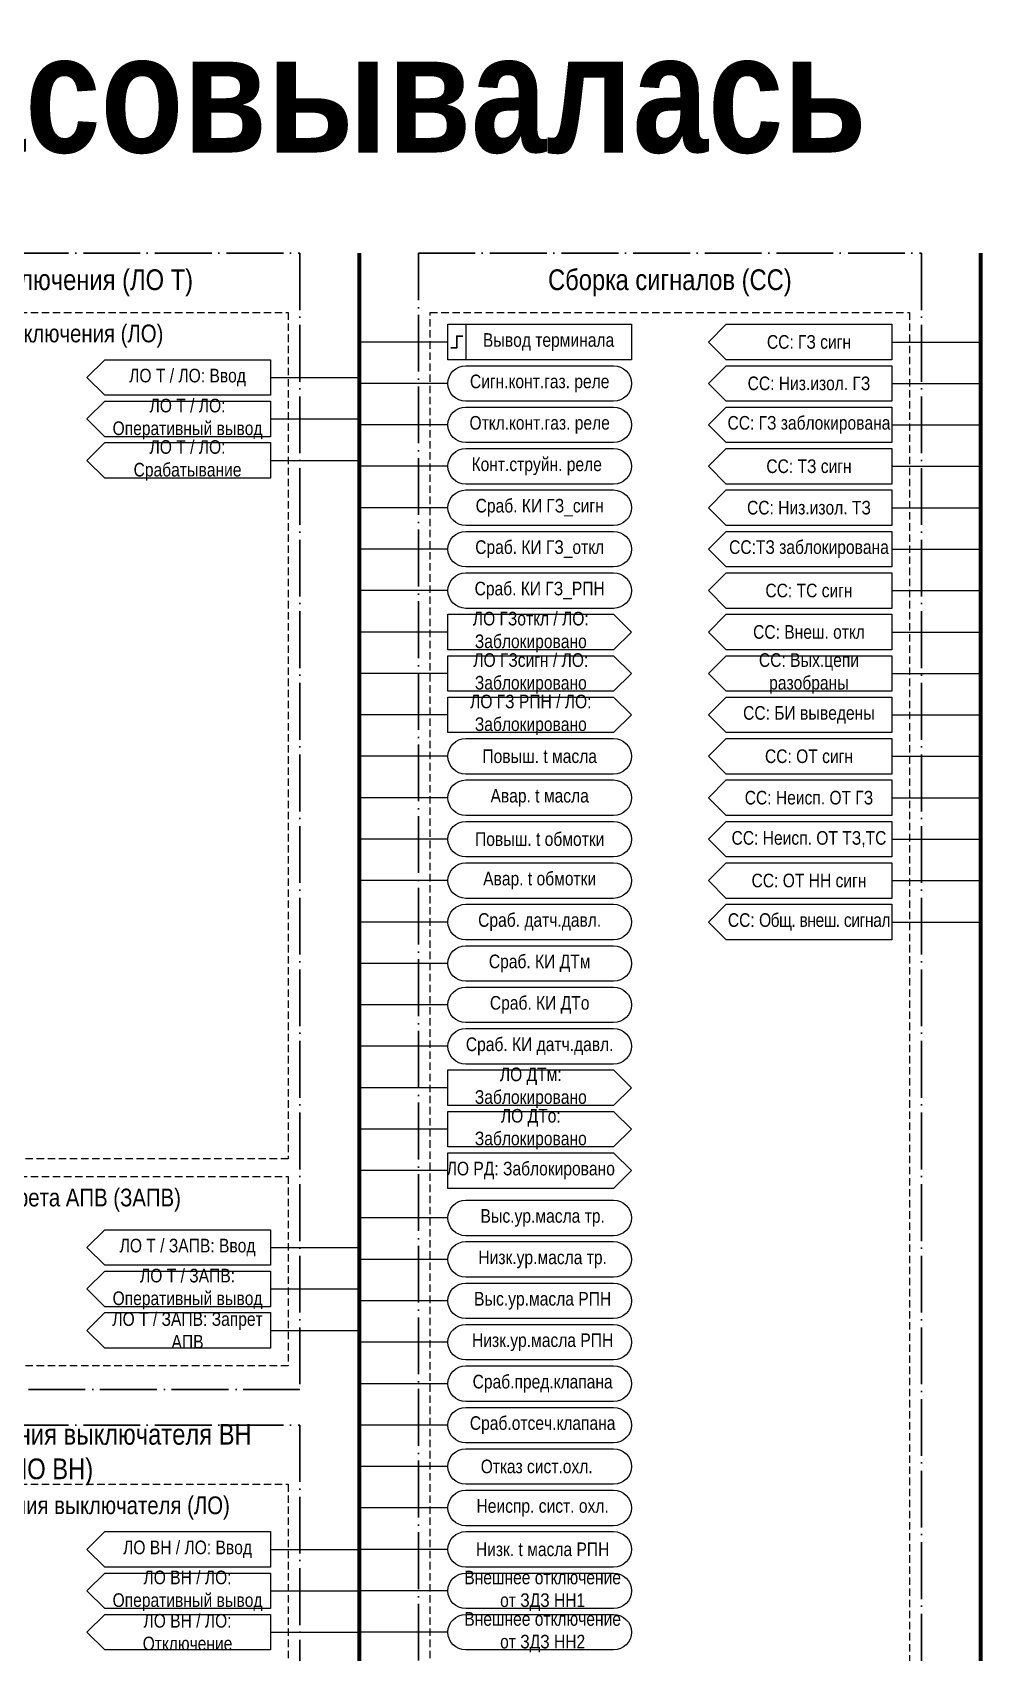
# Model space of a CAD drawing. Header units: millimetres. Extents: x -1143 to 1170, y -154 to 695.
# Drawn here: x -593.2 to -433, y 421.6 to 695.3 of the extents above; entities that cross this region are included whole.
import ezdxf

# ---------------------------------------------------------------- set-up
doc = ezdxf.new("R2010")
doc.units = ezdxf.units.MM
doc.linetypes.add('ACAD_ISO04W100', pattern=[30, 24, -3, 0, -3])
doc.linetypes.add('штриховая2', pattern=[0.375, 0.25, -0.125])
doc.layers.add('TEXT', color=7, linetype='Continuous', lineweight=25)
doc.layers.add('Основная', color=7, linetype='Continuous')
doc.styles.add('2.5_Gost_RD', font='ARIALN.TTF', dxfattribs={"height": 2.5})
doc.styles.add('3.5_Gost_RD', font='ARIALN.TTF', dxfattribs={"height": 3.5})

msp = doc.modelspace()

# ---------------------------------------------------------------- linework, layer by layer
at = {"lineweight": 100, "ltscale": 100}
for p, q in [((-538, 658), (-538, 2)), ((-433, 658), (-433, 2))]:
    msp.add_line(p, q, dxfattribs=at)
at = {"ltscale": 100}
for p, q in [((-523, 643), (-538, 643)), ((-448, 643), (-433, 643)), ((-553, 637), (-538, 637)), ((-523, 636), (-538, 636)), ((-448, 636), (-433, 636)), ((-553, 630), (-538, 630)), ((-523, 629), (-538, 629)), ((-448, 629), (-433, 629)), ((-553, 623), (-538, 623)), ((-523, 622), (-538, 622)), ((-448, 622), (-433, 622)), ((-523, 615), (-538, 615)), ((-448, 615), (-433, 615)), ((-523, 608), (-538, 608)), ((-448, 608), (-433, 608)), ((-523, 601), (-538, 601)), ((-448, 601), (-433, 601)), ((-523, 594), (-538, 594)), ((-448, 594), (-433, 594)), ((-523, 587), (-538, 587)), ((-448, 587), (-433, 587)), ((-523, 580), (-538, 580)), ((-448, 580), (-433, 580)), ((-523, 573), (-538, 573)), ((-448, 573), (-433, 573)), ((-523, 566), (-538, 566)), ((-448, 566), (-433, 566)), ((-523, 559), (-538, 559)), ((-448, 559), (-433, 559)), ((-523, 552), (-538, 552)), ((-448, 552), (-433, 552)), ((-523, 545), (-538, 545)), ((-448, 545), (-433, 545)), ((-523, 538), (-538, 538)), ((-523, 531), (-538, 531)), ((-523, 524), (-538, 524)), ((-523, 517), (-538, 517)), ((-523, 510), (-538, 510)), ((-523, 503), (-538, 503)), ((-581, 493), (-584, 490)), ((-523, 495), (-538, 495)), ((-584, 490), (-581, 487)), ((-553, 490), (-538, 490)), ((-523, 488), (-538, 488)), ((-553, 483), (-538, 483)), ((-523, 481), (-538, 481)), ((-553, 476), (-538, 476)), ((-523, 474), (-538, 474)), ((-523, 467), (-538, 467)), ((-523, 460), (-538, 460)), ((-523, 453), (-538, 453)), ((-523, 446), (-538, 446)), ((-553, 439), (-538, 439)), ((-523, 439), (-538, 439)), ((-553, 432), (-538, 432)), ((-523, 432), (-538, 432)), ((-553, 425), (-538, 425)), ((-523, 425), (-538, 425))]:
    msp.add_line(p, q, dxfattribs=at)
at = {"color": 251, "linetype": 'ACAD_ISO04W100', "lineweight": 30, "ltscale": 0.4, "true_color": 0x58595b}
for points in [[(-633, 658), (-548, 658), (-548, 466), (-633, 466)], [(-528, 658), (-443, 658), (-443, 275), (-528, 275)], [(-633, 460), (-548, 460), (-548, 385), (-633, 385)]]:
    msp.add_lwpolyline(points, close=True, dxfattribs=at)
at = {"linetype": 'штриховая2', "ltscale": 5}
for points in [[(-631, 648), (-550, 648), (-550, 505), (-631, 505)], [(-526, 648), (-445, 648), (-445, 280), (-526, 280)], [(-631, 502), (-550, 502), (-550, 470), (-631, 470)], [(-631, 450), (-550, 450), (-550, 390), (-631, 390)]]:
    msp.add_lwpolyline(points, close=True, dxfattribs=at)
at = {"ltscale": 100}
for points in [[(-523, 646), (-520, 646), (-520, 640), (-523, 640)], [(-523, 646), (-492, 646), (-492, 640), (-523, 640)]]:
    msp.add_lwpolyline(points, close=True, dxfattribs=at)
at = {"lineweight": 30, "ltscale": 100}
msp.add_lwpolyline([(-520.5, 644), (-521.5, 644), (-521.5, 642), (-522.5, 642)], dxfattribs=at)
at = {"ltscale": 100}
for points in [[(-479, 643), (-476, 646), (-448, 646), (-448, 640), (-476, 640), (-479, 643)], [(-584, 637), (-581, 640), (-553, 640), (-553, 634), (-581, 634), (-584, 637)], [(-479, 636), (-476, 639), (-448, 639), (-448, 633), (-476, 633), (-479, 636)], [(-584, 630), (-581, 633), (-553, 633), (-553, 627), (-581, 627), (-584, 630)], [(-479, 629), (-476, 632), (-448, 632), (-448, 626), (-476, 626), (-479, 629)], [(-479, 622), (-476, 625), (-448, 625), (-448, 619), (-476, 619), (-479, 622)], [(-479, 615), (-476, 618), (-448, 618), (-448, 612), (-476, 612), (-479, 615)], [(-479, 608), (-476, 611), (-448, 611), (-448, 605), (-476, 605), (-479, 608)], [(-479, 601), (-476, 604), (-448, 604), (-448, 598), (-476, 598), (-479, 601)], [(-523, 597), (-495, 597), (-492, 594), (-495, 591), (-523, 591), (-523, 597)], [(-479, 594), (-476, 597), (-448, 597), (-448, 591), (-476, 591), (-479, 594)], [(-523, 590), (-495, 590), (-492, 587), (-495, 584), (-523, 584), (-523, 590)], [(-479, 587), (-476, 590), (-448, 590), (-448, 584), (-476, 584), (-479, 587)], [(-523, 583), (-495, 583), (-492, 580), (-495, 577), (-523, 577), (-523, 583)], [(-479, 580), (-476, 583), (-448, 583), (-448, 577), (-476, 577), (-479, 580)], [(-479, 573), (-476, 576), (-448, 576), (-448, 570), (-476, 570), (-479, 573)], [(-479, 566), (-476, 569), (-448, 569), (-448, 563), (-476, 563), (-479, 566)], [(-479, 559), (-476, 562), (-448, 562), (-448, 556), (-476, 556), (-479, 559)], [(-479, 552), (-476, 555), (-448, 555), (-448, 549), (-476, 549), (-479, 552)], [(-479, 545), (-476, 548), (-448, 548), (-448, 542), (-476, 542), (-479, 545)], [(-523, 520), (-495, 520), (-492, 517), (-495, 514), (-523, 514), (-523, 520)], [(-523, 513), (-495, 513), (-492, 510), (-495, 507), (-523, 507), (-523, 513)], [(-523, 506), (-495, 506), (-492, 503), (-495, 500), (-523, 500), (-523, 506)], [(-584, 490), (-581, 493), (-553, 493), (-553, 487), (-581, 487), (-584, 490)], [(-584, 483), (-581, 486), (-553, 486), (-553, 480), (-581, 480), (-584, 483)], [(-584, 476), (-581, 479), (-553, 479), (-553, 473), (-581, 473), (-584, 476)], [(-584, 439), (-581, 442), (-553, 442), (-553, 436), (-581, 436), (-584, 439)], [(-584, 432), (-581, 435), (-553, 435), (-553, 429), (-581, 429), (-584, 432)]]:
    msp.add_lwpolyline(points, dxfattribs=at)
for points in [[(-520, 633, -1), (-520, 639), (-495, 639, -1), (-495, 633)], [(-520, 626, -1), (-520, 632), (-495, 632, -1), (-495, 626)], [(-520, 619, -1), (-520, 625), (-495, 625, -1), (-495, 619)], [(-520, 612, -1), (-520, 618), (-495, 618, -1), (-495, 612)], [(-520, 605, -1), (-520, 611), (-495, 611, -1), (-495, 605)], [(-520, 598, -1), (-520, 604), (-495, 604, -1), (-495, 598)], [(-520, 570, -1), (-520, 576), (-495, 576, -1), (-495, 570)], [(-520, 563, -1), (-520, 569), (-495, 569, -1), (-495, 563)], [(-520, 556, -1), (-520, 562), (-495, 562, -1), (-495, 556)], [(-520, 549, -1), (-520, 555), (-495, 555, -1), (-495, 549)], [(-520, 542, -1), (-520, 548), (-495, 548, -1), (-495, 542)], [(-520, 535, -1), (-520, 541), (-495, 541, -1), (-495, 535)], [(-520, 528, -1), (-520, 534), (-495, 534, -1), (-495, 528)], [(-520, 521, -1), (-520, 527), (-495, 527, -1), (-495, 521)], [(-520, 492, -1), (-520, 498), (-495, 498, -1), (-495, 492)], [(-520, 485, -1), (-520, 491), (-495, 491, -1), (-495, 485)], [(-520, 478, -1), (-520, 484), (-495, 484, -1), (-495, 478)], [(-520, 471, -1), (-520, 477), (-495, 477, -1), (-495, 471)], [(-520, 464, -1), (-520, 470), (-495, 470, -1), (-495, 464)], [(-520, 457, -1), (-520, 463), (-495, 463, -1), (-495, 457)], [(-520, 450, -1), (-520, 456), (-495, 456, -1), (-495, 450)], [(-520, 443, -1), (-520, 449), (-495, 449, -1), (-495, 443)], [(-520, 436, -1), (-520, 442), (-495, 442, -1), (-495, 436)], [(-520, 429, -1), (-520, 435), (-495, 435, -1), (-495, 429)], [(-520, 422, -1), (-520, 428), (-495, 428, -1), (-495, 422)]]:
    msp.add_lwpolyline(points, format="xyb", close=True, dxfattribs=at)
at = {"layer": 'Основная', "ltscale": 100}
for points in [[(-553, 626), (-553, 620), (-581, 620), (-584, 623), (-581, 626)], [(-553, 428), (-553, 422), (-581, 422), (-584, 425), (-581, 428)]]:
    msp.add_lwpolyline(points, close=True, dxfattribs=at)

# ---------------------------------------------------------------- texts
at = {"color": 1, "ltscale": 100, "insert": (-705, 682), "char_height": 20, "width": 1350, "attachment_point": 5, "style": '2.5_Gost_RD'}
msp.add_mtext('{\\fArial Narrow|b1|i0|c204|p34;Версия 2.1 от  04.02.25 НЕ согласовывалась}', dxfattribs=at)
at = {"ltscale": 100, "attachment_point": 5}
for s, insert, char_height, width, style in [('{\\C30;\\c3639023;Логика отключения (ЛО Т)}', (-590.5, 653), 3.5, 85, '3.5_Gost_RD'), ('СС: ГЗ сигн', (-462, 643), 2.3, 28, '2.5_Gost_RD'), ('\\A1;Сигн.конт.газ. реле', (-507.5, 636), 2.3, 31, '2.5_Gost_RD'), ('СС: Низ.изол. ГЗ', (-462, 636), 2.3, 28, '2.5_Gost_RD'), ('\\A1;Откл.конт.газ. реле', (-507.5, 629), 2.3, 31, '2.5_Gost_RD'), ('СС: ГЗ заблокирована', (-462, 629), 2.3, 28, '2.5_Gost_RD'), ('\\A1;Конт.струйн. реле', (-508, 622), 2.3, 31, '2.5_Gost_RD'), ('СС: ТЗ сигн', (-462, 622), 2.3, 28, '2.5_Gost_RD'), ('\\A1;Сраб. КИ ГЗ_сигн', (-507.5, 615), 2.3, 31, '2.5_Gost_RD'), ('СС: Низ.изол. ТЗ', (-462, 615), 2.3, 28, '2.5_Gost_RD'), ('\\A1;Сраб. КИ ГЗ_откл', (-507.5, 608), 2.3, 31, '2.5_Gost_RD'), ('СС:ТЗ заблокирована', (-462, 608), 2.3, 28, '2.5_Gost_RD'), ('\\A1;Сраб. КИ ГЗ_РПН', (-507.5, 601), 2.3, 31, '2.5_Gost_RD'), ('СС: ТС сигн', (-462, 601), 2.3, 28, '2.5_Gost_RD'), ('СС: Внеш. откл', (-462, 594), 2.3, 28, '2.5_Gost_RD'), ('СС: Вых.цепи разобраны', (-462, 587), 2.3, 28, '2.5_Gost_RD'), ('СС: БИ выведены', (-462, 580), 2.3, 28, '2.5_Gost_RD'), ('\\A1;Повыш. t масла ', (-507.5, 573), 2.3, 31, '2.5_Gost_RD'), ('СС: ОТ сигн', (-462, 573), 2.3, 28, '2.5_Gost_RD'), ('\\A1;Авар. t масла ', (-507.5, 566), 2.3, 31, '2.5_Gost_RD'), ('СС: Неисп. ОТ ГЗ', (-462, 566), 2.3, 28, '2.5_Gost_RD'), ('\\A1;Повыш. t обмотки', (-507.5, 559), 2.3, 31, '2.5_Gost_RD'), ('СС: Неисп. ОТ ТЗ,ТС', (-462, 559), 2.3, 28, '2.5_Gost_RD'), ('\\A1;Авар. t обмотки', (-507.5, 552), 2.3, 31, '2.5_Gost_RD'), ('СС: ОТ НН сигн', (-462, 552), 2.3, 28, '2.5_Gost_RD'), ('\\A1;Сраб. датч.давл.', (-507.5, 545), 2.3, 31, '2.5_Gost_RD'), ('СС: {\\T0.95;Общ. внеш. сигнал}', (-462, 545), 2.3, 28, '2.5_Gost_RD'), ('\\A1;Сраб. КИ ДТм', (-507.5, 538), 2.3, 31, '2.5_Gost_RD'), ('\\A1;Сраб. КИ ДТо', (-507.5, 531), 2.3, 31, '2.5_Gost_RD'), ('\\A1;Сраб. КИ датч.давл.', (-507.5, 524), 2.3, 31, '2.5_Gost_RD'), ('\\A1;Выс.ур.масла тр.', (-507, 495), 2.3, 31, '2.5_Gost_RD'), ('\\A1;Низк.ур.масла тр.', (-507, 488), 2.3, 29.7748, '2.5_Gost_RD'), ('\\A1;Выс.ур.масла РПН', (-507, 481), 2.3, 31, '2.5_Gost_RD'), ('\\A1;Низк.ур.масла РПН', (-507, 474), 2.3, 29.7748, '2.5_Gost_RD'), ('\\A1;Сраб.пред.клапана', (-507, 467), 2.3, 31, '2.5_Gost_RD'), ('\\A1;Сраб.отсеч.клапана', (-507, 460), 2.3, 31, '2.5_Gost_RD'), ('\\A1;Отказ сист.охл.', (-508, 453), 2.3, 31, '2.5_Gost_RD'), ('\\A1;Неиспр. сист. охл.', (-507, 446), 2.3, 29.7748, '2.5_Gost_RD'), ('\\A1;Низк. t масла РПН', (-507, 439), 2.3, 29.7748, '2.5_Gost_RD'), ('Внешнее отключение от ЗДЗ НН1', (-507, 432), 2.3, 28.9359, '2.5_Gost_RD'), ('Внешнее отключение от ЗДЗ НН2', (-507, 425), 2.3, 28.8211, '2.5_Gost_RD')]:
    msp.add_mtext(s, dxfattribs=dict(at, insert=insert, char_height=char_height, width=width, style=style))
at = {"color": 30, "ltscale": 100, "true_color": 0xef8637, "attachment_point": 5, "style": '3.5_Gost_RD'}
for s, insert, char_height, width in [('Сборка сигналов (СС)', (-485.5, 653), 3.5, 85), ('Логика отключения (ЛО)', (-590.5, 644), 3, 81), ('Логика запрета АПВ (ЗАПВ)', (-590.5, 498), 3, 81), ('Логика отключения выключателя ВН (ЛО ВН)', (-590.5, 455), 3.5, 76.6201), ('Логика отключения выключателя (ЛО)', (-590.5, 446), 3, 81)]:
    msp.add_mtext(s, dxfattribs=dict(at, insert=insert, char_height=char_height, width=width))
at = {"layer": 'TEXT', "ltscale": 100, "char_height": 2.3, "width": 28, "attachment_point": 5, "style": '2.5_Gost_RD'}
for s, insert in [('Вывод терминала', (-506, 643)), ('ЛО Т / ЛО: Ввод', (-567, 637)), ('ЛО Т / ЛО: Оперативный вывод', (-567, 630)), ('ЛО Т / ЛО: Срабатывание', (-567, 623)), ('ЛО ГЗоткл / ЛО:\\PЗаблокировано', (-509, 594)), ('ЛО ГЗсигн / ЛО:\\PЗаблокировано', (-509, 587)), ('ЛО ГЗ РПН / ЛО: Заблокировано', (-509, 580)), ('ЛО Т / ЗАПВ: Ввод', (-567, 490)), ('ЛО Т / ЗАПВ: Оперативный вывод', (-567, 483)), ('ЛО Т / ЗАПВ: Запрет АПВ', (-567, 476)), ('ЛО ВН / ЛО: Ввод', (-567, 439)), ('ЛО ВН / ЛО: Оперативный вывод', (-567, 432)), ('ЛО ВН / ЛО: Отключение', (-567, 425))]:
    msp.add_mtext(s, dxfattribs=dict(at, insert=insert))
at = {"layer": 'TEXT', "color": 0, "ltscale": 100, "char_height": 2.3, "width": 28, "attachment_point": 5, "style": '2.5_Gost_RD'}
for s, insert in [('{\\C256;ЛО ДТм: Заблокировано}', (-509, 517)), ('{\\C256;ЛО ДТо: Заблокировано}', (-509, 510)), ('{\\C256;ЛО РД: Заблокировано}', (-509, 503))]:
    msp.add_mtext(s, dxfattribs=dict(at, insert=insert))

doc.saveas('drawing.dxf')
